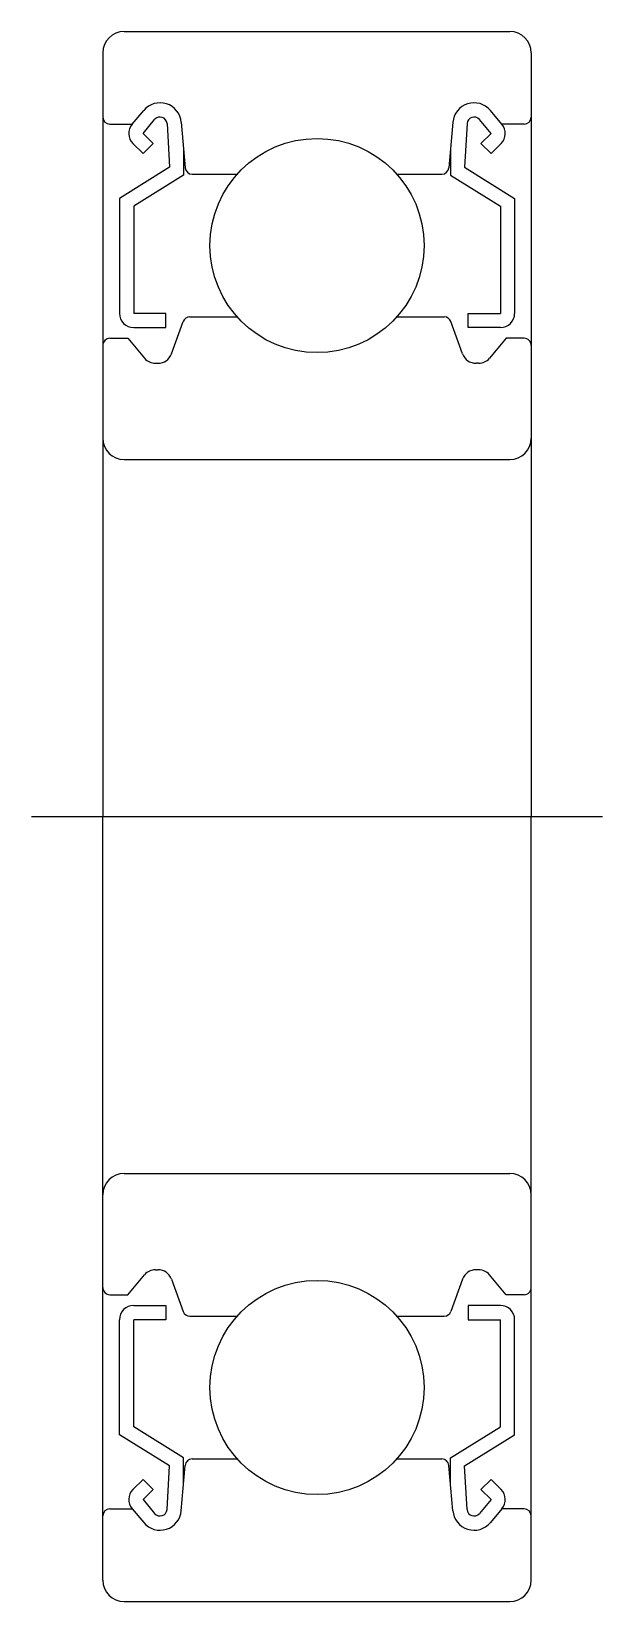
# Model space of a CAD drawing. Extents: x 5.3 to 78.1, y 5.7 to 63.
# Drawn here: x 70.12 to 78.12, y 40.99 to 62.99 of the extents above; entities outside this region: 2.
import ezdxf

# ---------------------------------------------------------------- set-up
doc = ezdxf.new("R2010")
doc.units = 0
doc.linetypes.add('CENTER', pattern=[50.8, 31.75, -6.35, 6.35, -6.35])
doc.layers.get('0').update_dxf_attribs({"linetype": 'CONTINUOUS'})
doc.layers.add('CENTER', color=1, linetype='CENTER')
doc.styles.get("Standard").update_dxf_attribs({"font": 'txt.shx'})

msp = doc.modelspace()

# ---------------------------------------------------------------- linework, layer by layer
at = {"color": 7, "linetype": 'CONTINUOUS'}
for p, q in [((71.425, 62.989), (76.825, 62.989)), ((71.125, 62.689), (71.125, 51.989)), ((77.125, 62.689), (77.125, 51.989)), ((71.535, 61.689), (71.697, 61.882)), ((76.715, 61.689), (76.553, 61.882)), ((71.225, 61.689), (71.535, 61.689)), ((71.688, 61.56), (71.851, 61.754)), ((72.024, 61.699), (72.057, 61.087)), ((72.223, 61.717), (72.278, 61.08)), ((76.027, 61.717), (75.972, 61.08)), ((76.226, 61.699), (76.193, 61.087)), ((76.562, 61.56), (76.399, 61.754)), ((77.025, 61.689), (76.715, 61.689)), ((71.688, 61.278), (71.547, 61.419)), ((71.83, 61.419), (71.688, 61.56)), ((71.688, 61.278), (71.83, 61.419)), ((76.42, 61.419), (76.562, 61.56)), ((76.562, 61.278), (76.42, 61.419)), ((76.562, 61.278), (76.703, 61.419)), ((72.257, 61.323), (72.257, 60.976)), ((75.993, 61.323), (75.993, 60.976)), ((72.057, 61.087), (71.357, 60.65)), ((72.257, 60.976), (71.557, 60.539)), ((72.378, 60.989), (73.007, 60.989)), ((75.243, 60.989), (75.872, 60.989)), ((75.993, 60.976), (76.693, 60.539)), ((76.193, 61.087), (76.893, 60.65)), ((71.357, 60.65), (71.357, 59.039)), ((71.557, 60.539), (71.557, 59.039)), ((76.693, 60.539), (76.693, 59.039)), ((76.893, 60.65), (76.893, 59.039)), ((72.007, 59.039), (71.557, 59.039)), ((72.007, 58.839), (72.007, 59.039)), ((72.344, 58.989), (73.007, 58.989)), ((75.243, 58.989), (75.906, 58.989)), ((76.243, 59.039), (76.693, 59.039)), ((76.243, 58.839), (76.243, 59.039)), ((71.557, 58.839), (72.007, 58.839)), ((72.086, 58.471), (72.25, 58.923)), ((76.164, 58.471), (76, 58.923)), ((76.693, 58.839), (76.243, 58.839)), ((71.225, 58.689), (71.475, 58.689)), ((71.475, 58.689), (71.709, 58.41)), ((76.775, 58.689), (76.541, 58.41)), ((77.025, 58.689), (76.775, 58.689)), ((71.862, 58.339), (71.898, 58.339)), ((76.388, 58.339), (76.352, 58.339)), ((71.425, 56.989), (76.825, 56.989)), ((71.125, 41.289), (71.125, 51.989)), ((77.125, 41.289), (77.125, 51.989)), ((71.425, 46.989), (76.825, 46.989)), ((71.475, 45.289), (71.709, 45.568)), ((71.862, 45.639), (71.898, 45.639)), ((76.388, 45.639), (76.352, 45.639)), ((76.775, 45.289), (76.541, 45.568)), ((72.086, 45.507), (72.25, 45.055)), ((76.164, 45.507), (76, 45.055)), ((71.225, 45.289), (71.475, 45.289)), ((71.557, 45.139), (72.007, 45.139)), ((72.007, 45.139), (72.007, 44.939)), ((76.243, 45.139), (76.243, 44.939)), ((76.693, 45.139), (76.243, 45.139)), ((77.025, 45.289), (76.775, 45.289)), ((71.357, 43.328), (71.357, 44.939)), ((72.007, 44.939), (71.557, 44.939)), ((71.557, 43.439), (71.557, 44.939)), ((72.344, 44.989), (73.007, 44.989)), ((75.243, 44.989), (75.906, 44.989)), ((76.243, 44.939), (76.693, 44.939)), ((76.693, 43.439), (76.693, 44.939)), ((76.893, 43.328), (76.893, 44.939)), ((72.257, 43.002), (71.557, 43.439)), ((75.993, 43.002), (76.693, 43.439)), ((72.057, 42.891), (71.357, 43.328)), ((76.193, 42.891), (76.893, 43.328)), ((72.257, 42.655), (72.257, 43.002)), ((72.378, 42.989), (73.007, 42.989)), ((75.243, 42.989), (75.872, 42.989)), ((75.993, 42.655), (75.993, 43.002)), ((71.688, 42.7), (71.547, 42.559)), ((71.688, 42.7), (71.83, 42.559)), ((72.024, 42.279), (72.057, 42.891)), ((72.223, 42.261), (72.278, 42.898)), ((76.027, 42.261), (75.972, 42.898)), ((76.226, 42.279), (76.193, 42.891)), ((76.562, 42.7), (76.42, 42.559)), ((76.562, 42.7), (76.703, 42.559)), ((71.83, 42.559), (71.688, 42.418)), ((76.42, 42.559), (76.562, 42.418)), ((71.225, 42.289), (71.535, 42.289)), ((71.535, 42.289), (71.697, 42.096)), ((71.688, 42.418), (71.851, 42.224)), ((76.562, 42.418), (76.399, 42.224)), ((76.715, 42.289), (76.553, 42.096)), ((77.025, 42.289), (76.715, 42.289)), ((71.425, 40.989), (76.825, 40.989))]:
    msp.add_line(p, q, dxfattribs=at)
for centre in [(74.125, 59.989), (74.125, 43.989)]:
    msp.add_circle(centre, 1.5, dxfattribs=at)
for centre, radius, start, end in [((71.425, 62.689), 0.3, 90, 180), ((76.825, 62.689), 0.3, 360, 90), ((71.926, 61.691), 0.298, 5.0005, 140.1714), ((76.324, 61.691), 0.298, 39.8286, 174.9997), ((71.225, 61.789), 0.1, 180, 270), ((71.688, 61.56), 0.2, 139.8648, 225.0001), ((71.926, 61.691), 0.0983, 4.6646, 139.9739), ((76.324, 61.691), 0.0983, 40.0264, 175.3357), ((76.562, 61.56), 0.2, 314.9967, 40.1352), ((77.025, 61.789), 0.1, 269.9995, 359.9913), ((72.378, 61.089), 0.1, 185.1444, 270), ((75.872, 61.089), 0.1, 269.9995, 354.8557), ((71.557, 59.039), 0.2, 180, 270), ((72.344, 58.889), 0.1, 89.9995, 160.1157), ((75.906, 58.889), 0.1, 19.8845, 90.0002), ((76.693, 59.039), 0.2, 269.9998, 359.9956), ((71.225, 58.589), 0.1, 89.9995, 180), ((77.025, 58.589), 0.1, 359.9913, 90.0002), ((71.862, 58.539), 0.2, 220.1384, 270), ((71.898, 58.539), 0.2, 270, 340.1117), ((76.352, 58.539), 0.2, 199.8883, 269.9998), ((76.388, 58.539), 0.2, 269.9998, 319.8615), ((71.425, 57.289), 0.3, 180, 270), ((76.825, 57.289), 0.3, 270, 360), ((71.425, 46.689), 0.3, 90, 180), ((76.825, 46.689), 0.3, 0, 90), ((71.862, 45.439), 0.2, 90, 139.8616), ((71.898, 45.439), 0.2, 19.8883, 90), ((76.352, 45.439), 0.2, 90.0002, 160.1117), ((76.388, 45.439), 0.2, 40.1385, 90.0002), ((71.225, 45.389), 0.1, 180, 270.0005), ((77.025, 45.389), 0.1, 269.9998, 0.0087), ((71.557, 44.939), 0.2, 90, 180), ((76.693, 44.939), 0.2, 0.0044, 90.0002), ((72.344, 45.089), 0.1, 199.8843, 270.0005), ((75.906, 45.089), 0.1, 269.9998, 340.1155), ((72.378, 42.889), 0.1, 90, 174.8556), ((75.872, 42.889), 0.1, 5.1443, 90.0005), ((71.688, 42.418), 0.2, 134.9999, 220.1352), ((76.562, 42.418), 0.2, 319.8648, 45.0033), ((71.225, 42.189), 0.1, 90, 180), ((71.926, 42.287), 0.298, 219.8286, 354.9995), ((71.926, 42.287), 0.0983, 220.0261, 355.3354), ((76.324, 42.287), 0.298, 185.0003, 320.1714), ((76.324, 42.287), 0.0983, 184.6643, 319.9736), ((77.025, 42.189), 0.1, 0.0087, 90.0005), ((71.425, 41.289), 0.3, 180, 270), ((76.825, 41.289), 0.3, 270, 0)]:
    msp.add_arc(centre, radius, start, end, dxfattribs=at)
at = {"layer": 'CENTER', "color": 1, "linetype": 'CENTER'}
msp.add_line((70.125, 51.989), (78.125, 51.989), dxfattribs=at)

# ---------------------------------------------------------------- texts
at = {"color": 7, "linetype": 'CONTINUOUS'}
for s, p in [('SBC6900ZZ', (5, 13.087)), ('SBC6900', (5, 5.697))]:
    msp.add_text(s, height=2, dxfattribs=at).set_placement(p)

doc.saveas('drawing.dxf')
